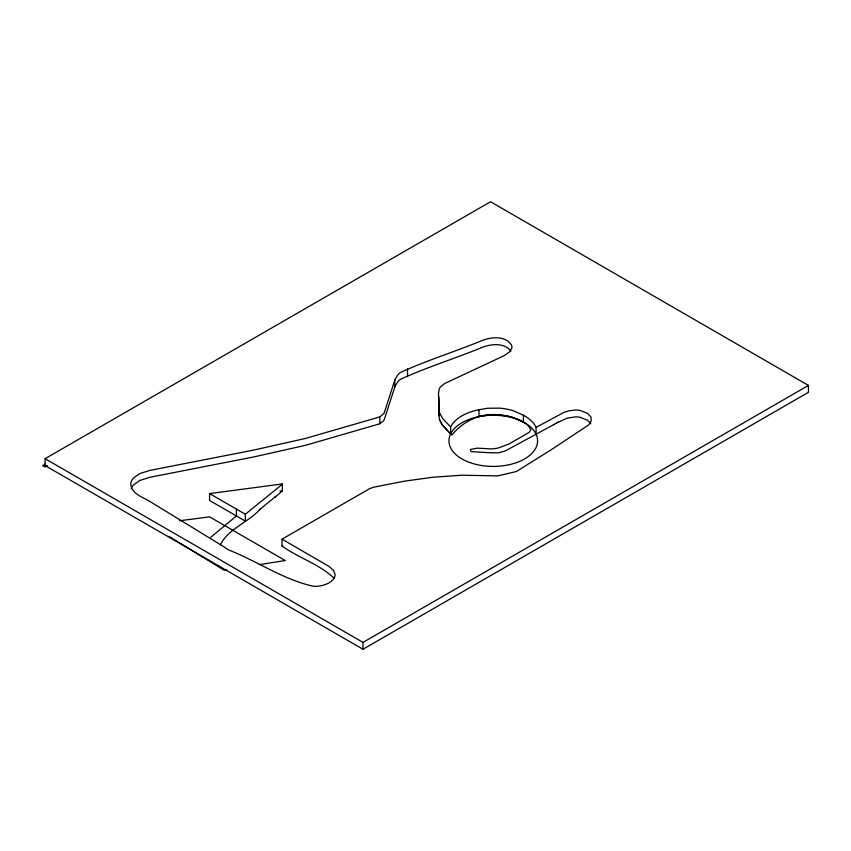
<?xml version="1.0" encoding="UTF-8"?>
<svg xmlns="http://www.w3.org/2000/svg" width="851" height="851" viewBox="0 0 851 851"><rect width="100%" height="100%" fill="white"/><g stroke="black" fill="none" stroke-linecap="round" stroke-linejoin="round"><path stroke-width="1.28" d="M448.668 431.819L442.339 425.011L439.627 419.937A32.391 18.701 0 0 1 439.169 415.671L438.499 393.29L439.201 389.035A22.998 13.276 0 0 1 440.456 386.95L444.594 383.546L504.058 355.707L509.536 351.899L511.855 348.006A14.169 8.18 0 0 0 511.494 345.112C505.685 335.996 492.697 336.815 483.687 339.921C456.21 351.261 427.542 360.111 400.544 372.408A24.19 13.967 0 0 0 398.13 374.451L395.109 379.248L384.365 412.341A21.935 12.659 0 0 1 383.62 413.788L379.844 416.905L305.339 438.488L253.47 450.126L149.733 470.433L139.766 473.613L133.394 478.113A23.402 13.51 0 0 0 130.777 483.442C130.926 493.697 142.425 496.952 149.861 501.43L224.1 546.906A30.147 17.403 0 0 0 229.951 550.491C258.066 561.681 284.202 580.052 313.849 586.35A19.148 11.052 0 0 0 319.848 585.977C325.465 584.977 331.784 582.648 334.56 577.286A17.839 10.297 0 0 0 335.06 574.34L333.422 570.372L329.146 566.489L282.032 539.162L282.032 546.044C298.424 557.873 319.465 564.16 334.081 578.233M439.169 415.671L438.829 396.949M510.972 351.037C504.537 342.964 492.527 343.783 483.687 346.793C456.21 358.133 427.51 366.919 400.544 379.28A24.19 13.967 0 0 0 398.13 381.322L395.109 386.12L384.365 419.213A21.935 12.659 0 0 1 383.62 420.66L379.844 423.777L305.339 445.36L253.47 456.998L149.733 477.305L139.766 480.485L133.394 484.996A23.402 13.51 0 0 0 131.224 488.474M220.345 544.821C228.238 528.694 248.566 522.365 260.034 509.206M282.372 483.942L279.49 486.549A27.977 16.158 0 0 1 278.926 487.017L245.333 514.238L245.333 521.11L209.569 500.462L209.569 493.591L282.372 483.942L282.372 490.825L279.49 493.42A27.977 16.158 0 0 1 278.926 493.888L274.735 497.292M210.74 537.289L236.418 515.972L236.418 509.089M259.353 509.749L275.671 496.537M45.092 458.689L490.548 201.74L808.45 385.429L808.45 392.311L363.005 649.26L45.092 465.571L45.092 458.689L363.005 642.388L363.005 649.26M45.092 464.093L42.55 465.571L45.092 467.039L47.635 465.571M44.582 466.082L45.071 465.795A1.617 0.936 0 0 1 45.763 465.71M282.032 539.162L369.483 488.761L373.334 487.251L404.746 481.123L433.138 477.209L462.061 475.209L497.782 475.89L516.387 471.518L551.82 449.349L588.732 424.872L591.264 420.809L590.902 416.926L587.615 413.448L580.446 410.501A14.286 8.244 0 0 0 575.627 409.991L568.851 410.81L563.639 412.544L536.087 427.393L536.087 434.265M282.032 546.044L282.84 545.565M363.005 642.388L808.45 385.429M553.512 424.734L558.639 421.926M554.129 424.394L506.962 450.051A26.168 15.116 0 0 1 504.803 451.094L498.484 452.86L489.048 452.711L471.06 451.615L470.241 449.509L477.156 448.158L491.548 448.924A28.189 16.275 0 0 0 498.665 447.871L509.164 443.924L529.194 432.361L530.843 429.744L528.811 426.277A38.986 22.509 0 0 0 520.046 420.245L512.685 417.426A40.774 23.541 0 0 0 500.26 415.086C481.538 412.32 463.433 420.692 451.817 435.106L448.647 431.797M556.831 422.915L567.117 418.16L575.627 416.862A14.286 8.244 0 0 1 580.446 417.373L587.615 420.32L590.902 423.798M43.805 465.699L44.422 465.582A4.127 2.383 0 0 0 44.88 465.465M449.658 432.808L450.636 433.819L450.636 426.947A44.316 25.583 0 0 1 478.953 409.746L487.602 408.257L499.537 408.15A40.731 23.52 0 0 1 513.77 410.884L523.439 415.224A44.316 25.583 0 0 1 536.087 427.393M226.706 569.755L224.1 570.159L168.987 536.396M259.247 564.638L285.276 560.543L209.569 516.844L179.71 520.769M280.043 491.133L282.372 490.825M209.569 493.591L245.333 514.238M447.615 430.776L441.892 424.394L439.541 419.639M450.636 426.947L442.722 418.628L439.541 412.767A32.359 18.679 0 0 1 439.169 408.799M523.439 415.224L523.439 422.096L513.77 417.756A40.731 23.52 0 0 0 499.537 415.022L487.602 415.128L478.953 416.618L478.953 409.746M407.533 368.909L407.533 375.78M394.811 380.152L394.811 387.024M379.844 416.905L379.844 423.777M469.656 462.487A44.316 25.583 0 0 0 537.545 441.807A44.316 25.583 0 0 0 472.582 418.203A44.316 25.583 0 0 0 469.656 462.487"/></g></svg>
